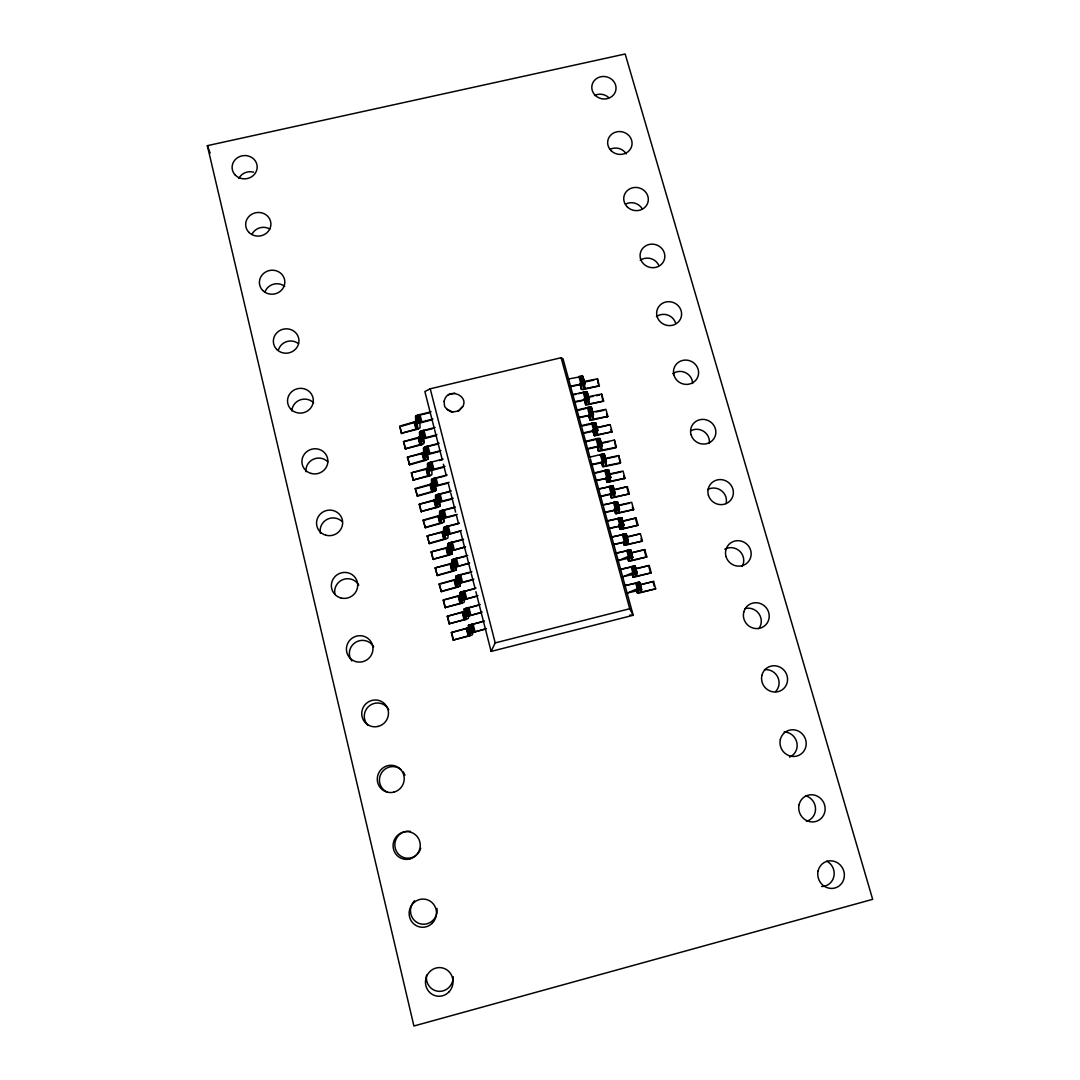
<?xml version="1.0" encoding="UTF-8"?>
<svg xmlns="http://www.w3.org/2000/svg" width="1080" height="1080" viewBox="0 0 1080 1080"><rect width="100%" height="100%" fill="white"/><g stroke="black" fill="none" stroke-linecap="round" stroke-linejoin="round"><path stroke-width="1.5" d="M459.297 410.535L462.618 406.688L457.812 411.332L459.297 410.36M591.476 407.66L588.938 407.228L576.45 410.171M460.08 595.229L443.205 600.089L445.068 607.554L461.862 602.829L460.161 592.582L476.05 588.06M471.879 571.698L457.596 575.438L456.03 576.248L455.558 579.407L439.155 583.956L441.369 591.651L458.231 586.994L460.08 586.089L460.458 583.106L472.865 579.825M591.719 412.25L605.907 409.334L607.865 416.408L592.029 419.377L593.46 414.652L591.341 407.308M460.094 592.718L461.943 602.762M595.769 423.225L593.231 422.847L580.73 425.804M444.15 401.531C444.609 397.899 443.462 407.241 445.757 407.795C449.132 412.412 458.69 414.356 446.823 409.239M595.944 427.639L610.16 424.67L612.131 431.771L596.538 434.889L597.753 430.259L596.484 429.948L582.714 433.04M464.184 611.442L447.255 616.288L449.132 623.781L465.966 619.07L464.319 608.985L480.236 604.476M600.075 438.858L597.537 438.521L585.023 441.504M464.238 609.12L465.966 619.07M601.776 442.746L614.439 440.073L616.41 447.201L600.79 450.374L602.073 445.919L600.804 445.649L587.007 448.767M602.181 455.099L600.17 455.099M604.395 454.545L601.87 454.262L589.329 457.259M468.302 627.723L451.332 632.543L453.222 640.062L470.084 635.378L468.477 625.455L484.448 620.96M604.463 458.582L618.719 455.544L620.703 462.699L605.07 465.912L606.407 461.646L605.138 461.403L591.327 464.562M608.729 470.313L606.218 470.057L593.663 473.081M468.41 625.577L470.165 635.31M610.335 473.81L623.025 471.056L625.01 478.251L609.106 481.464L610.754 477.441L608.62 470.016M613.089 486.122L597.996 488.97M613.049 489.78L627.345 486.648L629.343 493.857L613.67 497.178L615.114 493.29L613.872 493.101L600.008 496.327M615.236 502.551L613.238 502.646M617.463 501.998L602.37 504.913M618.962 505.103L631.679 502.295L633.69 509.531L617.746 512.865L619.502 509.22L617.476 501.863M621.702 521.208L636.026 517.995L638.051 525.271L621.311 529.322L619.826 529.227L621.473 525.744L609.444 528.552M638.051 525.271L622.188 528.687L623.903 525.191L621.756 517.712L606.744 520.925M626.265 533.952L611.132 537.003M628.304 541.364L626.171 533.736L628.304 541.364L626.454 544.509L642.425 541.067L640.4 533.763L627.656 536.652M630.693 550.031L615.546 553.149M431.096 411.75L417.083 415.382L415.611 416.448L415.651 421.511L399.613 426.141L401.396 433.283L418.298 429.07L420.039 427.882L419.918 423.009L432.081 419.796M632.03 552.528L644.787 549.599L646.826 556.929L630.828 560.439L632.759 557.348L630.707 549.909M435.105 427.464L421.065 431.109L419.58 432.149L419.58 437.022L403.502 441.639L405.297 448.821L422.226 444.582L423.981 443.435L423.9 438.737L436.077 435.524M635.135 566.163L619.988 569.349M401.396 433.283L417.461 428.666L417.447 423.684L418.919 422.631L432.945 419M439.344 460.526L442.274 459.824L440.1 451.292L427.896 454.518L427.923 459.027L426.168 460.161L409.577 464.846L407.389 457.205L423.509 452.601L423.576 447.903L425.048 446.89L439.128 443.232M634.824 568.823L649.202 565.488L651.24 572.846L635.229 576.423L637.214 573.52L635.162 566.055M405.297 448.821L421.389 444.204L421.43 439.412L422.901 438.386L436.955 434.74M443.165 459.068L429.07 462.726L427.572 463.725L427.464 468.234L411.318 472.838L413.127 480.06L430.124 475.794L431.892 474.701L431.919 470.367L444.137 467.14M413.127 480.06L429.597 475.24L427.518 463.928M639.603 582.363L624.429 585.63M409.199 464.413L425.331 459.81L425.412 455.193L426.897 454.194L440.978 450.536M447.214 474.971L433.094 478.643L431.595 479.615L431.433 483.921L415.246 488.525L417.433 496.166L434.093 491.495L435.875 490.415L435.942 486.284L448.2 483.044L450.387 491.643L440.073 494.154M429.368 471.245L432.27 469.557L445.027 466.398M452.264 499.014L439.992 502.254L439.87 506.21L438.075 507.249L421.011 511.556L419.189 504.265L435.416 499.675L435.618 495.558L437.13 494.613L451.292 490.928M567.958 379.08L582.808 376.326L584.914 383.616L583.862 388.8L599.4 385.844L597.456 378.824L583.295 381.659M421.011 511.556L437.576 506.763L435.564 495.733M417.069 495.788L433.269 491.184L433.445 486.959L434.957 486L449.091 482.328M447.431 526.473L458.555 523.706L456.354 515.052L444.056 518.292L443.88 522.058L442.071 523.071L425.345 527.742L423.158 520.088L439.412 515.498L439.668 511.569L441.194 510.651L455.369 506.952M572.198 394.592L587.075 391.784L589.181 399.101L588.06 404.109L603.625 401.099L601.668 394.052L587.493 396.927M437.832 495.18L438.939 494.492M437.427 503.118L440.357 501.512L453.168 498.312M455.274 558.954L466.803 556.038L460.458 531.144L448.132 534.398L447.903 537.975L446.094 538.961L429.327 543.632L427.127 535.964L443.421 531.374L443.732 527.634L445.271 526.743L459.473 523.044M424.98 527.405L441.261 522.815L441.545 518.981L443.07 518.062L457.259 514.377M428.976 543.308L445.595 538.529L443.678 527.81M463.59 539.204L449.361 542.916L447.822 543.78L447.458 547.331L431.123 551.894L432.972 559.278L450.117 554.904L451.953 553.946L452.223 550.571L464.576 547.304M445.554 535.248L461.376 530.496M432.972 559.278L449.644 554.513L447.755 543.942M462.605 406.85C469.449 395.766 448.281 386.91 444.474 400.1M467.735 555.417L453.465 559.143L451.913 559.98L451.494 563.328L435.132 567.891L437.333 575.573L454.167 570.915L456.003 569.984L456.341 566.798L468.707 563.531M450.036 543.375L450.833 542.862M449.644 551.408L465.507 546.683M436.995 575.303L453.695 570.551L451.858 560.129M453.749 567.635L469.651 562.923M603.45 506.628L633.177 615.276L491.117 651.415L495.194 642.897L430.232 388.787L561.114 357.723L563.004 358.749L581.445 426.168L593.487 423.603M458.244 575.829L459.392 575.235M441.018 591.394L457.434 586.845L457.933 583.781L459.5 582.984L473.81 579.245M462.389 592.151L463.901 591.462M462.011 600.278L477.981 595.62M466.533 608.539L479.291 605.03M466.155 616.707L482.18 612.077M470.327 633.191L486.392 628.587M597.456 378.824L598.118 383.724M599.4 385.844L582.903 389.624L581.364 389.245L582.512 384.102L570.645 386.654M601.668 394.052L602.735 400.356M603.625 401.099L587.101 404.906L585.562 404.555L586.778 399.6L574.884 402.165M429.597 475.24L427.869 467.815M579.15 417.744L591.043 415.152L589.788 419.931L591.327 420.255L607.865 416.408M610.16 424.67L597.024 427.937M583.416 433.39L595.35 430.758L594.027 435.362L595.553 435.645L612.131 431.771M614.439 440.073L615.884 447.808L599.805 451.116L598.293 450.846L599.468 446.405L587.723 449.091M437.576 506.763L435.82 499.298M618.719 455.544L620.163 463.28L604.085 466.627L602.559 466.398L603.99 462.173L592.029 464.859M445.595 538.529L443.853 531.023M596.363 480.681L608.337 477.968L606.852 482.018L608.364 482.22L625.01 478.251M615.695 489.632L627.345 486.648M449.644 554.513L447.876 546.98M600.71 496.571L612.698 493.83L611.159 497.691L612.657 497.853L629.343 493.857M605.07 512.528L617.072 509.76L615.479 513.418L616.977 513.567L633.69 509.531M453.695 570.551L451.926 563.004M624.348 521.006L636.026 517.995M640.4 533.763L627.102 537.138M613.845 544.631L625.887 541.796L624.186 545.076L625.671 545.157L642.425 541.067M631.463 552.987L644.787 549.599M646.826 556.929L631.894 560.696C620.123 563.679 644.234 548.64 618.26 560.777M637.443 568.526L649.202 565.488M651.24 572.846L636.282 576.625C624.429 579.596 649.039 565.218 622.701 576.99M640.251 584.861L653.616 581.445L655.668 588.83L640.683 592.637C629.424 596.12 653.279 580.918 627.143 593.258M422.064 431.46L423.981 430.718M434.079 478.926L435.632 478.305M454.856 393.188L448.389 394.726M430.232 388.787L424.872 391.541L434.228 428.261M432.796 484.002L431.649 484.461M471.015 624.78L473.013 624.132M430.556 462.78L431.987 462.308M416.502 421.929L401.625 426.168M448.808 547.331L446.296 548.168M420.417 437.413L419.175 437.873M428.288 468.572L426.357 469.22M440.221 515.768L424.994 520.034M465.075 611.658L447.255 616.288M469.179 627.899L451.332 632.543M456.354 579.569L440.991 583.821M460.431 595.674L443.205 600.089M457.812 411.156L452.831 411.912M451.157 542.74L462.672 539.838M435.632 500.202L419.189 504.265M449.132 623.781L466.412 619.34L468.288 618.489L468.774 615.897L481.221 612.617M451.683 563.733L450.333 564.138M419.243 415.233L430.232 412.574M423.104 453.411L407.389 457.205M459.756 575.114L470.948 572.306L467.181 557.537M403.502 441.639L416.867 438.521M411.318 472.838L424.886 469.625M417.083 488.511L430.312 484.88M427.127 535.964L442.274 532.251M431.123 551.894L444.812 548.573M435.132 567.891L448.848 564.543M445.068 607.554L462.321 603.139L464.171 602.249L464.603 599.468L477.036 596.187M453.222 640.062L470.529 635.607L472.406 634.784L472.945 632.394L485.42 629.1M427.586 446.58L438.251 444.002M443.732 510.273L454.464 507.64M464.279 591.341L475.106 588.627L471.326 573.804M495.194 642.897L629.721 608.742L633.177 615.276L629.816 615.06M620.649 569.498L632.286 566.636M622.039 576.855L637.214 573.52M474.512 623.754L481.99 621.864M625.091 585.738L636.755 582.863M626.495 593.163L641.696 589.761L639.509 582.188L641.668 589.856L639.644 592.461L655.668 588.83M613.17 544.442L628.331 541.242M616.221 553.311L628.088 550.463M617.598 560.615L632.759 557.348M607.419 521.14L619.448 518.36M608.769 528.336L623.903 525.191M611.82 537.192L623.66 534.37M598.698 489.226L608.864 486.729M604.503 504.792L611.78 502.997M604.382 512.298L619.502 509.22M594.351 473.377L605.259 470.732M595.661 480.411L610.754 477.441M437.495 477.846L444.852 476.05M585.738 441.842L595.85 439.385M577.179 410.549L587.25 408.119M578.421 417.38L593.325 414.504M569.916 386.235L584.78 383.454M425.452 430.367L432.769 428.612M572.927 394.996L575.802 394.308M578.678 393.62L581.539 392.931M574.155 401.774L589.046 398.952M639.225 584.82L653.616 581.445M618.422 505.629L629.532 503.172M207.347 145.665L625.172 54L872.654 899.33L413.91 1026L207.347 145.665L210.141 153.117M582.984 392.58L585.009 392.58M609.808 474.377L620.892 471.974M578.731 377.109L579.474 376.974M607.122 458.501L616.599 456.476M601.277 443.354L609.174 441.693M595.944 411.925L603.828 410.306M590.153 396.954L593.298 396.32M596.444 395.685L599.589 395.037M585.954 381.726L593.811 380.147M609.944 486.526L610.808 486.54M439.155 583.956L441.369 591.651M621.608 525.771L622.539 528.687M621.756 517.712L623.889 525.326M423.158 520.088L425.345 527.742M415.246 488.525L417.433 496.166M587.075 391.784L589.181 399.303M582.808 376.326L584.914 383.819M606.569 414.221L607.351 417.042M610.821 429.557L611.604 432.405M623.673 475.943L624.47 478.805M626.792 487.202L628.789 494.397M632.327 507.155L633.123 510.057M635.472 518.508L637.079 524.313M641.048 538.623L641.858 541.539M644.207 550.058L645.84 555.917M648.608 565.933L650.241 571.806M653.022 581.864L654.25 586.292M591.476 407.471L593.46 414.842M595.769 423.05L597.753 430.434M600.075 438.683L602.06 446.094M604.409 454.383L606.393 461.822M608.742 470.151L610.74 477.603M613.102 485.973L615.101 493.452M595.634 422.901L597.632 430.11M599.954 438.548L601.938 445.784M604.274 454.248L606.272 461.525M612.981 485.851L614.993 493.182M617.355 501.755L619.38 509.112M630.599 549.828L632.651 557.267M635.04 565.974L637.106 573.453M582.538 376.205L584.51 383.332M586.805 391.675L588.776 398.831M591.084 407.201L593.069 414.396M595.377 422.793L597.362 430.015M599.683 438.453L601.682 445.689M604.017 454.167L606.015 461.444M608.364 469.935L610.375 477.239M612.725 485.784L614.736 493.115M617.099 501.687L619.124 509.045M621.5 517.658L623.538 525.042M625.914 533.682L627.952 541.107M630.342 549.774L632.394 557.226M634.797 565.933L636.863 573.413M639.265 582.161L641.331 589.68M582.161 376.124L584.118 383.252M586.413 391.595L588.384 398.763M590.693 407.133L592.677 414.329M594.986 422.739L596.984 429.962M599.306 438.399L601.304 445.649M603.625 454.113L605.637 461.389M607.973 469.908L609.984 477.212M612.346 485.757L614.358 493.088M616.721 501.66L618.745 509.031M621.121 517.631L623.16 525.029M625.536 533.668L627.588 541.094M629.977 549.774L632.03 557.226M634.419 565.947L636.485 573.426M638.888 582.174L640.967 589.694M581.661 376.096L585.225 388.706M585.913 391.581L589.437 404.001M590.193 407.12L592.178 414.315M592.501 415.085L593.663 419.351M594.5 422.726L596.484 429.948M596.727 430.488L597.915 434.754M598.806 438.386L600.804 445.649M600.993 445.945L602.168 450.225M603.139 454.127L606.447 465.764M607.487 469.908L610.74 481.356M611.847 485.771L615.047 497.002M616.235 501.687L619.367 512.717M620.636 517.658L623.714 528.498M625.05 533.709L627.089 541.134M627.264 541.404L628.074 544.333M629.478 549.815L632.448 560.237M633.933 565.988L635.999 573.48M638.402 582.228L640.467 589.748M583.74 384.534L584.901 388.76M587.938 399.816L589.113 404.055M592.556 416.57L593.339 419.405M596.795 431.973L597.577 434.822M601.047 447.431L601.83 450.293M605.327 462.956L606.11 465.831M609.606 478.535L610.403 481.424M613.913 494.181L614.709 497.07M618.233 509.882L619.043 512.784M622.58 525.649L623.376 528.566M626.94 541.485L627.737 544.414M631.314 557.375L632.124 560.317M635.702 573.332L636.512 576.274M581.067 376.11L583.024 383.252M583.821 385.992L584.591 388.8M585.32 391.608L587.304 398.776M588.019 401.274L588.803 404.096M589.599 407.147L591.583 414.342M592.245 416.61L593.028 419.445M593.906 422.766L595.89 429.988M596.484 432.014L597.267 434.862M598.212 438.44L600.21 445.689M602.546 454.167L604.543 461.457M606.893 469.962L608.904 477.279M609.296 478.589L610.092 481.464M611.253 485.825L613.278 493.169M615.64 501.741L617.665 509.112M620.042 517.739L622.08 525.137M624.456 533.79L626.495 541.215M628.884 549.895L630.95 557.361M633.339 566.082L636.201 576.342M637.808 582.323L639.887 589.842M596.201 432.041L596.984 434.889M609.012 478.615L609.808 481.505M595.957 432.054L596.74 434.902M608.769 478.643L609.566 481.518M580.392 376.191L582.363 383.332M584.658 391.675L586.629 398.844M588.938 407.228L590.909 414.423M593.231 422.847L595.215 430.07M595.755 432.041L596.538 434.889M597.537 438.521L599.535 445.784M601.87 454.262L603.882 461.552M606.218 470.057L608.229 477.374M608.567 478.629L609.363 481.518M610.578 485.919L612.603 493.263M614.966 501.849L616.99 509.22M619.367 517.846L621.405 525.245M621.54 525.785L622.337 528.701M623.781 533.898L625.833 541.337M628.223 550.017L630.275 557.483M632.664 566.204L634.73 573.696M637.146 582.457L639.212 589.977M595.445 431.892L596.376 434.862M608.418 478.615L609.215 481.491M579.663 376.299L581.634 383.454M583.929 391.797L585.9 398.965M588.208 407.349L590.193 414.558M592.501 422.969L594.486 430.205M596.808 438.656L598.806 445.905M601.142 454.397L603.153 461.687M605.489 470.205L607.5 477.509M609.849 486.068L611.874 493.412M614.237 501.998L616.262 509.369M618.638 517.995L620.663 525.393M623.052 534.047L625.091 541.485M627.48 550.165L629.532 557.631M631.935 566.365L634 573.858M636.404 582.606L638.469 590.139M578.907 376.461L580.865 383.616M583.16 391.959L585.144 399.141M587.439 407.525L589.424 414.72M591.732 423.144L593.73 430.367M594.284 432.824L595.067 435.672M596.052 438.818L598.05 446.081M600.372 454.572L602.384 461.849M604.719 470.367L606.731 477.684M607.082 479.372L607.878 482.247M609.08 486.243L611.105 493.587M613.467 502.173L615.492 509.544M615.695 510.705L616.491 513.608M617.868 518.171L619.893 525.569M622.283 534.236L624.321 541.661M626.711 550.355L628.763 557.82M628.749 558.171L629.546 561.101M631.165 566.541L633.933 577.058M635.634 582.795L637.7 590.328M585.036 400.639L585.819 403.475M588.87 414.558L590.031 418.811M593.096 429.948L594.662 435.645M598.131 448.254L598.914 451.116M602.397 463.779L603.18 466.655M606.677 479.358L607.473 482.247M610.97 495.005L611.766 497.894M615.289 510.705L616.086 513.608M623.97 542.295L624.78 545.225M628.344 558.185L629.154 561.128M632.731 574.142L633.542 577.098M637.133 590.166L637.943 593.123M580.136 383.873L581.688 389.515M584.334 399.155L585.887 404.811M588.938 415.908L590.112 420.174M592.785 429.881L594.351 435.591M597.415 446.769L598.604 451.062M601.682 462.294L602.87 466.601M605.975 477.873L607.163 482.207M610.268 493.52L611.456 497.867M614.979 510.678L615.776 513.581M618.921 524.988L620.123 529.362M623.673 542.282L624.47 545.211M628.034 558.185L628.844 561.128M632.421 574.142L633.231 577.098M636.822 590.166L637.645 593.123M579.812 383.413L581.472 389.394M584.01 398.723L585.671 404.703M588.627 415.49L589.896 420.066M592.569 429.786L594.135 435.483M597.119 446.391L598.388 450.968M601.385 461.943L602.667 466.519M605.678 477.549L606.947 482.126M610.065 493.452L611.253 497.786M614.304 508.937L615.573 513.527M618.638 524.718L619.92 529.308M623.403 542.038L624.267 545.171M627.777 557.955L628.641 561.074M632.164 573.939L633.042 577.058M636.579 589.977L637.443 593.096M581.837 427.613L590.031 457.569M590.436 459.027L603.045 505.157M561.114 357.723L629.721 608.742M434.606 429.705L439.736 449.834M443.394 464.211L446.324 475.7M450.765 493.115L455.598 512.082M475.875 591.651L491.117 651.415M419.945 414.41L421.781 421.673M423.927 430.137L425.776 437.427M427.937 445.932L429.786 453.236M431.946 461.781L433.809 469.112M435.983 477.698L437.859 485.055M440.033 493.668L441.909 501.066M444.11 509.72L445.986 517.144M448.187 525.825L450.077 533.277M452.291 541.998L454.181 549.477M456.408 558.225L458.312 565.745M460.539 574.533L462.456 582.08M464.683 590.895L466.614 598.482M468.855 607.338L470.786 614.938M473.04 623.835L474.971 631.476M419.162 414.626L420.998 421.875M423.144 430.353L424.994 437.63M427.154 446.135L429.003 453.438M431.163 461.983L433.026 469.327M435.2 477.9L437.063 485.271M439.25 493.884L441.126 501.282M443.313 509.922L445.203 517.347M447.404 526.028L449.294 533.48M451.494 542.201L453.398 549.693M455.612 558.441L457.515 565.961M459.743 574.736L461.66 582.282M463.887 591.111L465.818 598.685M468.058 607.54L469.989 615.155M472.244 624.051L474.174 631.692M418.419 414.855L420.255 422.105M422.401 430.583L424.238 437.859M426.398 446.364L428.247 453.681M430.407 462.213L432.27 469.557M434.444 478.13L436.307 485.501M438.494 494.114L440.357 501.512M442.557 510.151L444.433 517.577M446.634 526.257L448.524 533.709M450.725 542.43L452.628 549.909M454.842 558.657L456.745 566.177M458.973 574.965L460.877 582.512M463.118 591.327L465.035 598.914M467.276 607.77L469.206 615.37M471.461 624.267L473.391 631.908M417.717 415.112L419.539 422.361M421.686 430.839L423.536 438.115M425.682 446.62L427.545 453.924M429.705 462.47L431.555 469.8M433.728 478.386L435.591 485.744M437.778 494.357L439.655 501.755M441.842 510.395L443.718 517.82M445.919 526.5L447.808 533.952M450.009 542.66L451.899 550.152M454.127 558.9L456.03 566.42M458.244 575.195L460.161 582.741M462.389 591.57L464.306 599.144M466.546 608L468.477 615.6M470.732 624.496L472.662 632.138M417.083 415.382L418.919 422.631M421.065 431.109L422.901 438.386M422.928 438.939L423.657 441.801M425.048 446.89L426.897 454.194M427.235 455.963L427.964 458.851M429.07 462.726L430.92 470.07M433.094 478.643L435.55 488.795M437.13 494.613L439.007 501.998M439.169 503.132L439.911 506.048M441.194 510.651L443.07 518.062M443.192 518.981L443.921 521.91M445.271 526.743L447.161 534.195M449.361 542.916L451.251 550.395M451.251 550.854L452.007 553.811M453.465 559.143L455.369 566.649M455.315 566.892L456.057 569.849M457.596 575.438L460.148 585.968M461.74 591.8L463.658 599.373M465.899 608.229L467.815 615.83M470.07 624.713L472.001 632.354M422.888 439.115L423.617 441.99M427.194 456.151L427.923 459.027M434.768 486.054L435.496 488.97M439.128 503.294L439.87 506.21M451.197 550.989L451.953 553.946M455.261 567.014L456.003 569.984M422.739 439.331L423.468 442.206M427.046 456.354L427.775 459.23M434.606 486.257L435.713 490.604M438.966 503.469L439.709 506.385M451.035 551.151L451.777 554.108M455.085 567.176L455.841 570.132M416.543 415.665L418.379 422.914M420.512 431.379L422.361 438.656M424.507 447.161L426.357 454.451M428.517 462.996L430.38 470.327M432.54 478.899L434.403 486.257M434.714 487.917L435.443 490.82M436.59 494.87L438.453 502.254M440.64 510.894L442.517 518.319M444.717 526.986L446.594 534.438M448.808 543.145L450.698 550.625M450.765 551.34L451.507 554.283M452.912 559.373L454.815 566.879M457.029 575.667L458.933 583.2M461.174 592.015L463.091 599.589M465.332 608.445L467.249 616.046M469.503 624.929L471.433 632.57M416.111 415.935L417.947 423.185M420.08 431.649L421.929 438.925M424.076 447.417L425.925 454.721M428.085 463.252L429.935 470.583M432.108 479.156L433.958 486.513M436.144 495.113L438.007 502.497M440.195 511.137L442.071 518.549M444.258 527.229L446.148 534.668M448.349 543.375L450.239 550.854M452.452 559.602L454.356 567.108M456.57 575.883L458.487 583.416M460.714 592.231L462.632 599.805M464.859 608.648L466.79 616.248M469.031 625.131L470.961 632.759M415.8 416.205L417.636 423.441M419.769 431.906L421.605 439.182M423.752 447.674L425.601 454.964M427.761 463.495L429.611 470.826M431.784 479.385L433.647 486.743M435.82 495.342L437.683 502.726M439.87 511.367L441.747 518.778M443.934 527.445L445.824 534.884M448.025 543.591L449.915 551.07M452.115 559.805L454.019 567.311M456.233 576.086L458.15 583.619M460.377 592.421L462.281 599.994M464.522 608.837L466.439 616.424M468.693 625.307L470.624 632.934M415.611 416.448L417.447 423.684M419.58 432.149L421.43 439.412M423.576 447.903L425.412 455.193M427.572 463.725L429.421 471.042M431.595 479.615L433.445 486.959M435.618 495.558L437.495 502.943M439.668 511.569L441.545 518.981M443.732 527.634L445.621 535.086M447.822 543.78L449.712 551.245M451.913 559.98L453.816 567.486M456.03 576.248L457.933 583.781M460.161 592.582L462.078 600.156M464.319 608.985L466.236 616.586M468.477 625.455L470.408 633.082M415.57 416.678L417.407 423.9M419.539 432.365L421.376 439.627M423.522 448.106L425.371 455.396M431.541 479.804L433.39 487.148M439.614 511.745L441.49 519.143M455.963 576.396L457.866 583.929M416.043 421.065L417.771 428.436M419.971 436.59L421.7 443.975M423.913 452.183L425.642 459.581M431.838 483.53L433.58 490.982M439.83 515.133L441.572 522.625M456.003 579.082L457.772 586.67M415.827 421.389L417.636 428.544M419.756 436.901L421.565 444.083M423.684 452.48L425.507 459.689M427.639 468.113L429.476 475.349M431.608 483.813L433.445 491.076M435.591 499.568L437.44 506.871M439.587 515.389L441.437 522.72M443.61 531.279L445.46 538.623M447.633 547.223L449.51 554.607M451.683 563.234L453.56 570.645M455.746 579.312L457.623 586.75M459.824 595.445L461.714 602.91M463.928 611.644L465.818 619.151M468.032 627.912L469.935 635.445M415.651 421.511L417.704 429.3M419.58 437.022L421.632 444.812M423.509 452.601L425.561 460.39M427.464 468.234L429.516 476.024M431.433 483.921L433.269 491.184M435.416 499.675L437.252 506.979M439.412 515.498L441.464 523.301M443.421 531.374L445.487 539.177M447.458 547.331L449.32 554.702M451.494 563.328L453.37 570.74M455.558 579.407L457.623 587.21M459.635 595.539L461.525 603.005M463.739 611.739L465.791 619.542M467.843 628.007L469.746 635.526M415.436 421.646L417.231 428.787M419.351 437.144L421.16 444.326M423.279 452.723L425.101 459.918M427.235 468.342L429.057 475.578M431.204 484.043L433.04 491.306M435.186 499.797L437.022 507.087M439.182 515.606L441.032 522.936M443.192 531.495L445.055 538.839M447.214 547.425L449.091 554.81M451.264 563.436L453.141 570.848M455.328 579.501L457.205 586.94M459.405 595.634L461.295 603.099M463.495 611.833L465.386 619.326M467.6 628.101L469.503 635.62M415.166 421.767L416.975 428.909M419.081 437.265L420.903 444.447M423.023 452.844L424.832 460.04M426.964 468.464L428.8 475.7M430.933 484.151L432.769 491.413M434.916 499.905L436.752 507.195M438.912 515.727L440.762 523.044M442.921 531.603L444.771 538.947M446.945 547.533L448.808 554.918M450.995 563.544L452.858 570.942M455.045 579.609L456.935 587.048M459.121 595.742L461.012 603.207M463.226 611.928L465.115 619.434M467.33 628.196L469.233 635.715M423.819 456.287L424.913 460.607M414.869 421.889L416.678 429.03M418.784 437.387L420.593 444.569M422.712 452.952L424.535 460.161M426.668 468.585L428.49 475.821M430.637 484.272L432.459 491.535M434.606 500.026L436.455 507.317M438.601 515.835L440.451 523.152M442.611 531.711L444.474 539.055M446.648 547.641L448.511 555.026M450.684 563.652L452.561 571.05M454.748 579.717L456.624 587.156M458.825 595.836L460.701 603.315M462.915 612.036L464.805 619.529M467.019 628.29L468.923 635.823M414.545 421.996L416.354 429.138M418.46 437.495L420.269 444.677M422.388 453.06L424.211 460.269M426.344 468.693L428.166 475.929M430.299 484.38L432.135 491.643M434.282 500.135L436.118 507.425M438.277 515.943L440.127 523.26M442.287 531.819L444.137 539.163M446.31 547.749L448.173 555.134M450.346 563.746L452.223 571.158M454.41 579.812L456.287 587.25M458.487 595.944L460.377 603.41M462.577 612.144L464.468 619.637M466.682 628.398L468.585 635.918M414.207 422.091L416.002 429.246M418.122 437.603L419.931 444.771M422.05 453.168L423.873 460.364M425.993 468.788L427.829 476.024M429.962 484.475L431.798 491.738M433.931 500.229L435.78 507.519M437.927 516.038L439.776 523.355M441.936 531.913L443.799 539.258M445.959 547.857L447.822 555.228M450.009 563.855L451.872 571.253M454.059 579.92L455.936 587.358M458.136 596.038L460.026 603.504M462.226 612.239L464.117 619.731M466.331 628.493L468.234 636.026M400.356 428.045L401.787 433.755M403.88 442.112L405.675 449.267M407.781 457.65L409.577 464.846M411.696 473.256L413.505 480.479M419.553 504.644L421.389 511.933M427.491 536.288L429.327 543.632M431.474 552.204L433.323 559.575M435.483 568.188L437.333 575.573M443.543 600.332L445.406 607.784M447.593 616.491L449.469 623.984M451.656 632.731L453.546 640.251M238.815 178.47A12.245 11.38 -6.7 0 1 253.571 172.179M252.059 234.198A12.326 11.543 -7.5 0 1 269.825 229.014M264.938 292.154A12.406 11.718 -8.6 0 1 284.715 286.349M278.572 349.556A12.501 11.894 -10 0 1 298.485 343.629M291.857 410.94A12.596 12.069 -12 0 1 313.619 402.8M305.964 471.744A12.69 12.258 -14.8 0 1 327.807 461.808M320.49 533.399A12.785 12.434 -19 0 1 342.212 521.694M334.989 594.432A12.893 12.623 -26 0 1 358.789 585.144M351.81 660.947A13.014 12.785 -37.2 0 1 355.401 642.452A13.014 12.785 -37.2 0 1 373.653 646.92M367.835 725.207A13.163 12.933 -51.6 0 1 369.657 705.618A13.163 12.933 -51.6 0 1 388.746 709.641M402.921 771.579A13.338 13.068 -63.7 0 1 404.919 775.251M387.572 792.261A13.338 13.068 -63.7 0 1 381.362 773.145A13.338 13.068 -63.7 0 1 401.085 769.649M420.741 848.259A13.54 13.176 -71.4 0 1 404.784 857.831A13.54 13.176 -71.4 0 1 395.145 842.022A13.54 13.176 -71.4 0 1 410.454 831.384M436.968 908.402A13.743 13.284 -76 0 1 419.418 923.562A13.743 13.284 -76 0 1 414.585 900.774M453.182 976.698A13.973 13.392 -79.1 0 1 438.804 991.346A13.973 13.392 -79.1 0 1 426.573 975.132M826.74 861.111A13.54 12.866 67.1 0 1 833.922 876.258A13.54 12.866 67.1 0 1 821.624 886.505M805.653 795.785A13.352 12.758 63.4 0 1 806.368 821.34M784.08 731.97A13.163 12.636 58.8 0 1 789.575 757.08M764.438 669.695A12.987 12.514 53.1 0 1 775.602 691.578M745.173 608.553A12.825 12.393 46.4 0 1 758.835 628.614M724.788 549.207A12.677 12.258 39.5 0 1 742.19 566.433M707.657 489.55A12.555 12.11 33 0 1 726.084 503.604M690.782 430.772A12.434 11.947 27.4 0 1 709.331 443.138M672.8 373.707A12.339 11.786 23 0 1 692.645 383.481M656.424 316.615A12.231 11.623 19.6 0 1 675.648 323.244M640.264 260.334A12.137 11.462 16.9 0 1 658.841 265.491M625.671 204.053A12.056 11.3 14.8 0 1 642.087 208.602M609.984 149.391A11.961 11.151 13.1 0 1 626.265 153.9M594.5 95.486A11.88 10.989 11.7 0 1 608.783 97.632M235.413 175.23A12.555 11.637 -6.5 0 0 256.608 170.505A12.555 11.637 -6.5 0 0 241.92 155.871A12.555 11.637 -6.5 0 0 235.413 175.23M248.994 232.443A12.636 11.812 -7.4 0 0 270.324 227.61A12.636 11.812 -7.4 0 0 255.515 212.787A12.636 11.812 -7.4 0 0 248.994 232.443M262.778 290.52A12.731 12.002 -8.4 0 0 284.256 285.579A12.731 12.002 -8.4 0 0 269.312 270.54A12.731 12.002 -8.4 0 0 262.778 290.52M276.777 349.475A12.825 12.177 -9.8 0 0 298.391 344.412A12.825 12.177 -9.8 0 0 283.311 329.171A12.825 12.177 -9.8 0 0 276.777 349.475M290.979 409.32A12.92 12.366 -11.7 0 0 312.755 404.15A12.92 12.366 -11.7 0 0 297.526 388.692A12.92 12.366 -11.7 0 0 290.979 409.32M311.121 473.445A13.014 12.555 -14.4 0 0 327.55 458.285A13.014 12.555 -14.4 0 0 306.031 452.291A13.014 12.555 -14.4 0 0 311.121 473.445M325.809 535.194A13.122 12.758 -18.5 0 0 342.333 519.764A13.122 12.758 -18.5 0 0 320.652 513.716A13.122 12.758 -18.5 0 0 325.809 535.194M340.74 597.915A13.23 12.947 -25.3 0 0 357.358 582.201A13.23 12.947 -25.3 0 0 335.488 576.099A13.23 12.947 -25.3 0 0 340.74 597.915M355.901 661.621A13.365 13.122 -36.3 0 0 372.613 645.624A13.365 13.122 -36.3 0 0 350.568 639.455A13.365 13.122 -36.3 0 0 355.901 661.621M378.216 726.395A13.514 13.284 -50.9 0 0 384.804 703.998A13.514 13.284 -50.9 0 0 362.273 709.803A13.514 13.284 -50.9 0 0 378.216 726.395M393.917 792.126A13.703 13.419 -63.4 0 0 400.518 769.351A13.703 13.419 -63.4 0 0 377.825 775.292A13.703 13.419 -63.4 0 0 393.917 792.126M409.874 858.924A13.905 13.54 -71.2 0 0 416.475 835.758A13.905 13.54 -71.2 0 0 393.62 841.833A13.905 13.54 -71.2 0 0 409.874 858.924M432.284 923.184A14.135 13.649 -76 0 0 426.64 899.559A14.135 13.649 -76 0 0 409.523 916.745A14.135 13.649 -76 0 0 432.284 923.184M448.794 992.102A14.364 13.77 -79.1 0 0 443.057 968.085A14.364 13.77 -79.1 0 0 425.858 985.595A14.364 13.77 -79.1 0 0 448.794 992.102M818.087 870.98A13.919 13.203 66.7 0 0 834.921 887.99A13.919 13.203 66.7 0 0 840.159 864.918A13.919 13.203 66.7 0 0 818.087 870.98M799.065 804.735A13.716 13.082 63.1 0 0 815.738 821.502A13.716 13.082 63.1 0 0 820.989 798.809A13.716 13.082 63.1 0 0 799.065 804.735M780.341 739.543A13.514 12.973 58.4 0 0 796.838 756.054A13.514 12.973 58.4 0 0 802.116 733.752A13.514 12.973 58.4 0 0 780.341 739.543M761.9 675.351A13.338 12.838 52.7 0 0 778.248 691.632A13.338 12.838 52.7 0 0 783.527 669.695A13.338 12.838 52.7 0 0 761.9 675.351M743.742 612.158A13.163 12.704 46 0 0 759.942 628.209A13.163 12.704 46 0 0 765.234 606.636A13.163 12.704 46 0 0 743.742 612.158M726.016 556.538A13.014 12.555 39.1 0 0 747.603 562.545A13.014 12.555 39.1 0 0 741.393 541.148A13.014 12.555 39.1 0 0 726.016 556.538M708.399 495.153A12.879 12.406 32.7 0 0 729.824 501.107A12.879 12.406 32.7 0 0 723.708 480.046A12.879 12.406 32.7 0 0 708.399 495.153M691.038 434.7A12.758 12.231 27.2 0 0 712.301 440.6A12.758 12.231 27.2 0 0 706.279 419.85A12.758 12.231 27.2 0 0 691.038 434.7M673.947 375.165A12.649 12.069 22.9 0 0 695.048 380.997A12.649 12.069 22.9 0 0 689.121 360.558A12.649 12.069 22.9 0 0 673.947 375.165M657.113 316.494A12.541 11.894 19.5 0 0 678.051 322.286A12.541 11.894 19.5 0 0 672.206 302.144A12.541 11.894 19.5 0 0 657.113 316.494M640.521 258.701A12.447 11.732 16.8 0 0 661.311 264.438A12.447 11.732 16.8 0 0 655.547 244.607A12.447 11.732 16.8 0 0 640.521 258.701M627.413 207.05A12.353 11.556 14.7 0 0 647.946 202.311A12.353 11.556 14.7 0 0 632.759 187.745A12.353 11.556 14.7 0 0 627.413 207.05M611.267 150.849A12.258 11.394 13.1 0 0 631.679 146.232A12.258 11.394 13.1 0 0 616.626 131.855A12.258 11.394 13.1 0 0 611.267 150.849M595.364 95.472A12.177 11.232 11.7 0 0 615.64 90.963A12.177 11.232 11.7 0 0 600.723 76.775A12.177 11.232 11.7 0 0 595.364 95.472"/></g></svg>
